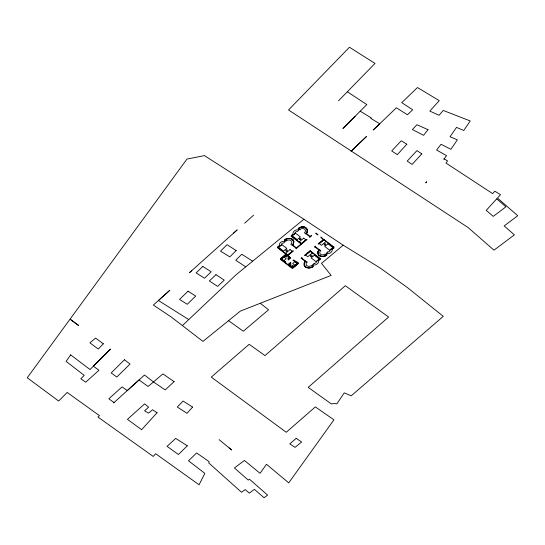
<?xml version="1.0" encoding="UTF-8"?>
<svg xmlns="http://www.w3.org/2000/svg" width="545" height="545" viewBox="0 0 545 545"><rect width="100%" height="100%" fill="white"/><g stroke="black" fill="none" stroke-linecap="round" stroke-linejoin="round"><path stroke-width="0.82" d="M292.236 245.107L295.887 247.968L295.962 248.806L307.026 239.528L306.733 239.303L301.324 243.547L291.446 236.019L292.869 234.445L291.166 235.406M323.696 239.534L321.039 236.993L320.733 237.259L323.219 239.609L318.157 243.908L318.45 244.133L323.859 239.889L333.738 247.41L332.314 248.983L334.017 248.029M284.592 239.943L285.069 240.522L284.592 240.917L285.41 240.699M304.219 262.806L304.151 265.299M307.203 232.34L307.441 229.704L305.854 227.667M304.28 262.663L304.56 262.131M307.203 232.347L306.515 233.369M293.346 244.18L293.898 241.551M305.616 261.423L305.575 261.464A4.98 3.931 -11.3 0 0 305.977 266.927A4.98 3.931 -11.3 0 0 312.85 266.294L312.462 266.001M304.648 261.995L305.227 261.293L301.726 258.616M293.169 244.446L292.679 245.018L296.214 247.723M320.446 259.393L318.689 260.421L320.072 258.827L310.221 251.327L304.812 255.571L304.519 255.346L310.459 250.359L310.596 251.088M326.08 254.222L326.952 253.956L326.475 254.352L326.993 254.781L326.687 255.169M298.238 228.505L298.708 229.084C297.4 230.181 300.2 229.166 298.694 228.58A4.98 3.931 -11.3 0 1 305.568 227.946A4.98 3.931 -11.3 0 1 305.963 233.41L305.97 233.41M318.668 250.066L317.599 252.485L318.253 254.74M319.227 250.012L319.254 249.985A4.98 3.931 -11.3 0 0 319.622 255.489A4.98 3.931 -11.3 0 0 326.489 254.856L326.121 254.576M277.473 246.899L279.231 245.89L277.807 247.464L287.685 254.985L293.094 250.741L293.387 250.966L288.094 255.401L287.522 255.312L290.744 257.826L288.23 260.019L287.937 259.795L290.226 257.874L286.343 254.903L281.499 258.957L285.914 261.961L285.512 262.295L280.988 258.991L285.9 254.563L280.743 259.032L292.399 267.983L297.802 263.664L292.529 267.793L288.121 264.42L290.628 262.268L290.921 262.492L288.632 264.414L292.522 267.384L297.359 263.324L292.944 260.319L293.632 259.979C304.294 267.132 294.259 261.389 297.12 262.029L298.374 263.024L298.326 263.671L293.04 268.126L291.95 268.181L280.403 259.325L280.512 258.609L285.873 254.134L277.453 247.682M306.508 233.376L309.901 236.339M318.784 249.937L315.378 247.192M338.554 100.77L375.008 63.424L349.454 47.238L288.53 109.974L468.175 227.592L493.981 250.182L514.378 234.847L504.145 225.937L517.75 215.725L497.462 198.039L500.508 194.701L494.819 191.172L492.646 193.611L445.974 163.057L447.554 160.911L444.141 158.84L443.821 159.256L446.573 155.652L436.565 150.018L441.075 144.275L450.906 149.31L457.344 139.854L450.034 136.727L456.519 127.387L463.754 130.5L470.246 120.956L443.248 110.458L439.059 115.281L429.821 111.085L439.263 100.655L417.484 87.527L401.747 102.63L412.681 109.797L407.435 114.784L396.385 107.787L373.196 130.051L379.702 123.783L370.818 118.36L371.268 117.918L360.211 111.2M355.074 116.323L342.921 128.463L366.812 104.599L347.356 91.758M292.318 244.862L292.331 244.848A4.98 3.931 -11.3 0 0 291.922 239.384A4.98 3.931 -11.3 0 0 285.055 240.018L285.471 240.345M188.768 319.588L158.431 300.506L169.829 290.281L153.349 305.043L171.341 317.101L182.411 325.59L235.978 274.857L303.906 219.233L343.207 245.189L380.029 267.922L407.19 287.385L443.289 316.338L351.191 395.827L344.249 392.863L336.858 403.872L334.392 403.477L331.38 403.954L308.211 387.379L388.592 317.033L345.339 285.709L264.979 355.606L249.167 344.297L211.269 377.113L286.268 432.28L315.357 406.89L333.935 419.834L288.707 482.89L266.505 464.279L260.06 473.312L244.419 460.457L234.404 467.978L248.275 480.097L249.447 479.219L267.609 495.105L264.066 497.762L254.392 489.328L249.297 493.143L245.196 489.574L241.558 492.271L208.687 462.889L209.219 461.717L196.65 452.97L188.502 460.791L204.831 473.387L199.082 484.771L155.672 453.733L153.213 456.438L97.936 417.048L99.483 415.665L67.192 392.448L58.649 401.038L27.25 377.76L186.969 159.079L204.45 155.611L303.906 219.233M284.619 239.923L285.396 239.303M298.258 228.484L299.784 227.442M191.772 270.592L189.449 272.698L237.218 229.867L233.553 233.131M244.657 223.212L253.589 215.18M281.649 258.991L283.965 257.049L286.18 258.739L283.863 260.68M301.256 243.894L296.344 247.886M310.016 236.544C312.912 233.805 311.747 236.312 309.601 237.368L309.553 236.557L305.963 233.805M301.555 258.405L301.058 258.289L301.944 257.506L302.019 258.344L305.575 261.069M315.167 246.892L314.438 247.069L315.582 246.067L315.657 246.905L319.22 249.63M312.489 265.613L313.055 265.142L312.837 265.79L313.355 266.253L312.503 267.009M343.207 245.189L321.482 263.358L331.135 275.416L240.372 311.086L202.965 341.395L182.411 325.59M326.68 255.169L325.856 255.748M285.403 239.303L285.989 238.962M312.496 267.009L311.76 267.432M325.849 255.755L324.915 256.198M286.002 238.955L289.565 238.24M299.798 227.442L301.46 226.897M311.747 267.432L309.213 268.079L306.692 267.711M324.745 256.266L323.73 256.538M301.467 226.897L302.509 226.788M323.546 256.566L320.487 256.334M323.723 239.528L324.098 239.589M302.693 226.781L304.219 226.965M290.26 238.328L292.209 239.105M304.226 226.965L305.152 227.285M320.48 256.327L319.465 255.857M306.685 267.711L306.242 267.52M324.118 239.596L334.133 247.246M301.017 243.819L291.078 236.223M305.159 227.285L305.582 227.503M306.236 267.52L305.214 266.839M252.655 261.198L241.782 254.249L235.733 260.244L245.693 266.846M310.616 251.102L320.528 258.746M292.215 239.105L292.801 239.575M228.525 320.678L243.322 331.224L268.569 309.792L260.258 303.279M319.2 255.68L318.532 255.087M229.159 447.922L231.679 449.986L219.131 439.665M305.207 266.832L304.798 266.416M292.808 239.582L293.203 240.011M304.791 266.41L304.151 265.306M293.203 240.018L293.898 241.544M316.039 233.178L315.759 233.423L317.783 234.997L318.089 234.738L316.039 233.171M70.659 354.877L66.115 361.383L84.216 375.376L80.817 378.768L85.729 382.188L98.958 370.253L93.352 366.206L110.41 349.086L90.034 369.537L70.659 354.877M428.002 129.676L423.574 135.317L412.415 129.574L416.911 124.696L428.002 129.676M426.599 181.873L425.822 182.807L426.599 181.873M192.603 407.088L186.996 413.301L177.295 407.026L183.072 401.031L192.603 407.088M157.049 412.749L141.632 429.698L127.448 419.35L144.609 403.899L148.628 407.149L144.589 410.794L148.526 413.144L152.573 409.758L157.049 412.749M406.815 144.214L397.319 154.657L391.719 150.945L401.277 140.767L406.815 144.214M496.733 198.843L486.256 210.356L493.218 216.392L505.917 206.841L496.733 198.843M421.83 153.847L412.075 164.454L407.217 161.041L416.959 150.59L421.83 153.847M103.305 343.806L98.291 349.032L89.918 342.88L95.566 338.077L103.305 343.806M124.423 359.768L111.187 372.95L116.821 377.017L130.044 364.04L124.423 359.768M236.155 250.564L229.813 256.872L220.514 251.129L227.04 244.671L236.155 250.564M187.316 445.776L178.426 454.51L167.063 446.335L175.688 438.398L187.316 445.776M188.032 291.187L179.564 299.423L187.242 304.308L195.709 296.071L188.032 291.187M202.808 266.444L196.132 272.902L204.498 278.243L211.174 271.785L202.808 266.444M358.235 144.384L351.089 151.265L366.553 136.427L358.235 144.384M215.956 274.68L209.362 280.954L217.646 286.404L224.24 280.123L215.956 274.68M174.107 381.636L165.19 389.934L153.343 381.834L144.5 375.021L127.23 390.602L122.087 386.875L108.83 398.824L114.028 402.551L113.66 402.891L139.05 379.94L148.104 386.5L162.921 373.897L174.107 381.636M296.228 438.337L289.79 443.862L295.029 447.363L301.603 442.036L296.228 438.337M281.356 244.889L279.694 246.285A4.197 3.311 -11.3 0 1 280.614 242.436A4.197 3.311 -11.3 0 1 285.355 241.517L283.707 242.92A2.146 1.696 -11.3 0 0 281.363 244.889M295.002 233.451L293.333 234.847A4.197 3.311 -11.3 0 1 294.252 230.998A4.197 3.311 -11.3 0 1 299.001 230.079L297.345 231.482A2.146 1.696 -11.3 0 0 295.002 233.451M281.86 244.63L278.645 247.328L283.557 251.082L286.779 248.384L281.86 244.63M295.499 233.192L292.284 235.89L297.202 239.643L300.418 236.946L295.499 233.192M290.069 249.562L285.437 253.452L287.651 255.142L292.284 251.259L290.069 249.562M303.715 238.124L299.082 242.014L301.29 243.704L305.922 239.82L303.715 238.124M288.864 257.199L287.706 258.173L288.489 258.773L289.647 257.805L288.864 257.199M290.369 263.507L289.211 264.482L289.995 265.081L291.153 264.107L290.369 263.507M294.995 261.6L292.679 263.542L294.893 265.231L297.209 263.29L294.995 261.6M310.248 251.17L305.616 255.053L307.83 256.75L312.462 252.86L310.248 251.17M323.894 239.732L319.261 243.615L321.475 245.311L326.108 241.421L323.894 239.732M314.342 255.23L311.127 257.928L316.046 261.682L319.261 258.984L314.342 255.23M327.981 243.785L324.766 246.483L329.684 250.244L332.9 247.546L327.981 243.785M314.199 263.392L312.544 264.795A4.197 3.311 -11.3 0 0 317.292 263.875A4.197 3.311 -11.3 0 0 318.219 260.04L316.543 261.423A2.146 1.696 -11.3 0 1 314.199 263.392M327.838 251.953L326.189 253.357A4.197 3.311 -11.3 0 0 330.931 252.437A4.197 3.311 -11.3 0 0 331.857 248.602L330.181 249.985A2.146 1.696 -11.3 0 1 327.838 251.953M78.044 325.045L70.305 319.356L78.48 325.392L78.044 325.045M300.002 229.411L298.653 228.375A5.198 4.101 -11.3 0 1 305.949 227.974A5.198 4.101 -11.3 0 1 305.779 233.832L304.43 232.797A3.229 2.548 -11.3 0 0 304.532 229.159A3.229 2.548 -11.3 0 0 300.002 229.411M320.753 250.639L319.404 249.603A5.198 4.101 -11.3 0 0 319.234 255.462A5.198 4.101 -11.3 0 0 326.537 255.06L325.181 254.025A3.229 2.548 -11.3 0 1 320.651 254.277A3.229 2.548 -11.3 0 1 320.753 250.639M286.363 240.849L285.008 239.814A5.198 4.101 -11.3 0 1 292.311 239.412A5.198 4.101 -11.3 0 1 292.14 245.27L290.792 244.235A3.229 2.548 -11.3 0 0 290.894 240.597A3.229 2.548 -11.3 0 0 286.363 240.849M307.114 262.077L305.765 261.041A5.198 4.101 -11.3 0 0 305.595 266.9A5.198 4.101 -11.3 0 0 312.891 266.498L311.542 265.463A3.229 2.548 -11.3 0 1 307.012 265.715A3.229 2.548 -11.3 0 1 307.114 262.077M324.595 244.978A0.824 0.654 -11.3 0 0 325.767 244.249A0.824 0.654 -11.3 0 0 324.493 243.853A0.824 0.654 -11.3 0 0 324.595 244.978M310.957 256.416A0.824 0.654 -11.3 0 0 312.128 255.687A0.824 0.654 -11.3 0 0 310.854 255.292A0.824 0.654 -11.3 0 0 310.957 256.416M299.879 239.691A0.824 0.654 -11.3 0 0 301.044 238.969A0.824 0.654 -11.3 0 0 299.77 238.567A0.824 0.654 -11.3 0 0 299.879 239.691M286.234 251.129A0.824 0.654 -11.3 0 0 287.406 250.407A0.824 0.654 -11.3 0 0 286.132 250.005A0.824 0.654 -11.3 0 0 286.234 251.129M285.962 256.865A0.79 0.62 -11.3 0 0 287.086 256.17A0.79 0.62 -11.3 0 0 285.859 255.789A0.79 0.62 -11.3 0 0 285.962 256.865M292.215 266.6A0.79 0.62 -11.3 0 0 293.339 265.906A0.79 0.62 -11.3 0 0 292.113 265.524A0.79 0.62 -11.3 0 0 292.215 266.6"/></g></svg>
